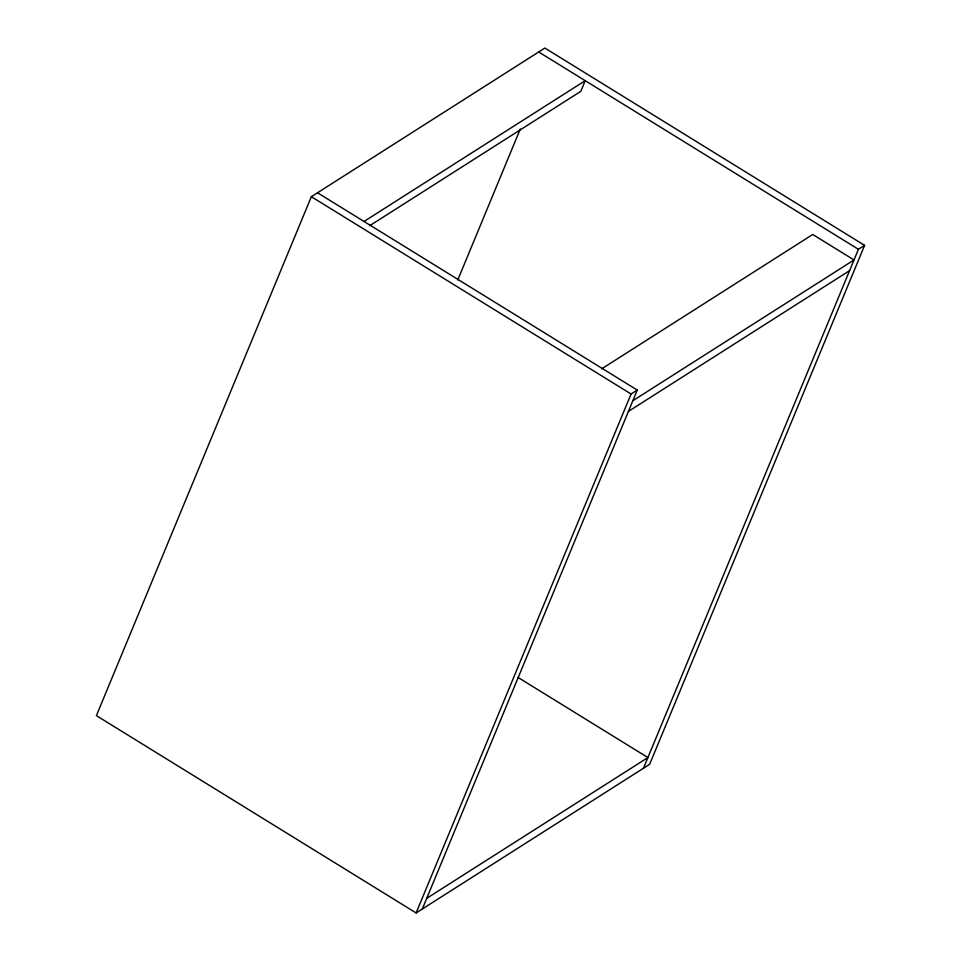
<?xml version="1.0" encoding="UTF-8"?>
<svg xmlns="http://www.w3.org/2000/svg" width="961" height="961" viewBox="0 0 961 961"><rect width="100%" height="100%" fill="white"/><g stroke="black" fill="none" stroke-linecap="round" stroke-linejoin="round"><path stroke-width="1.44" d="M311.352 196.693L96.4 715.633L416.125 912.95L649.648 764.307L864.6 245.367L544.875 48.05L311.352 196.693L631.077 394.01L637.251 390.082L317.526 192.765M457.772 279.975L520.345 128.882M416.125 912.95L631.077 394.01M422.299 909.022L637.251 390.082M643.474 768.235L858.425 249.295L864.6 245.367M364.027 221.462L585.213 80.676L580.792 91.343L369.721 225.691M601.67 368.844L812.742 234.484L854.005 259.963L632.831 400.749M628.41 411.416L849.596 270.63M426.72 898.355L647.894 757.568L517.967 677.385M538.701 51.978L858.425 249.295"/></g></svg>
